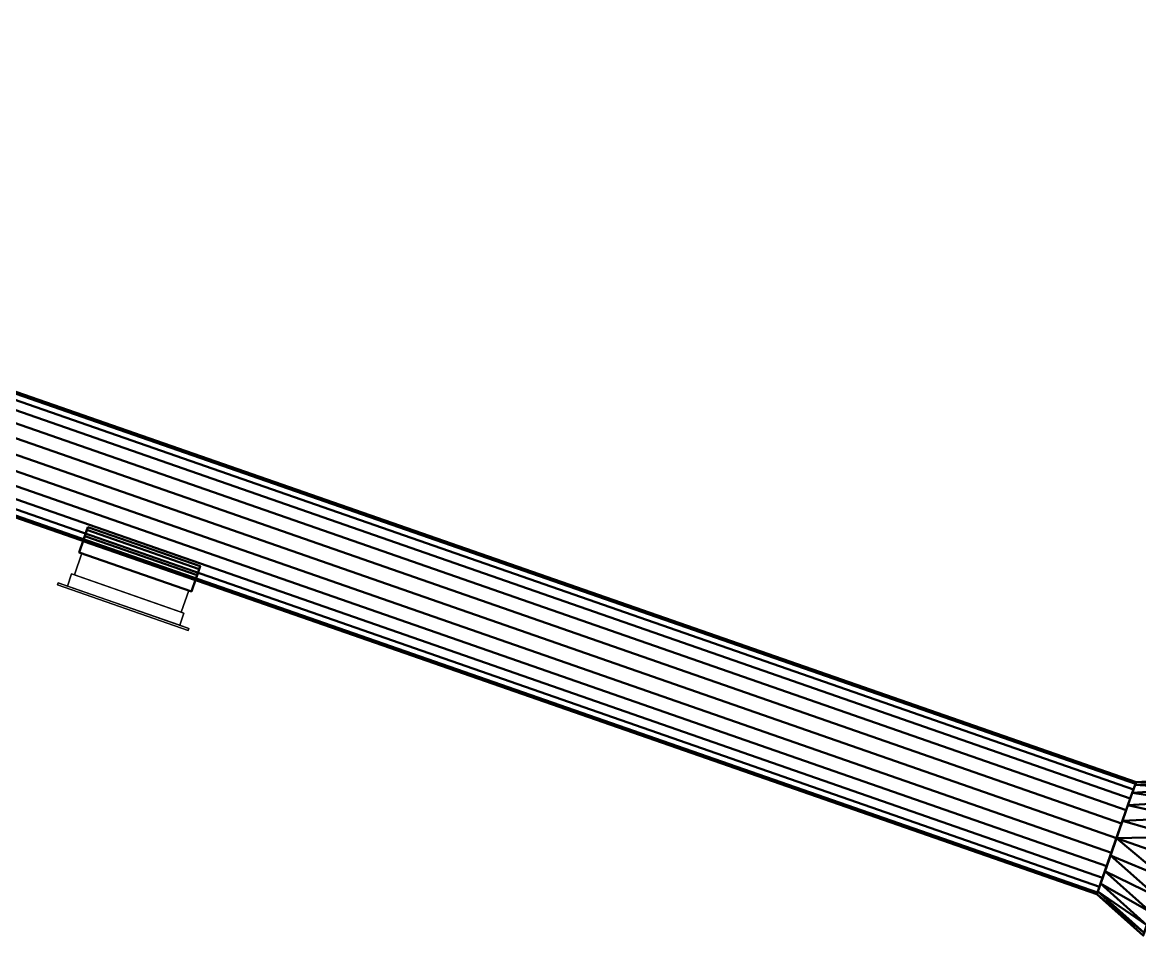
# Model space of a CAD drawing. Header units: inches. Extents: x -1654 to 1344, y -1538 to 36.
# Drawn here: x -1559.7 to -1465.8, y -609.9 to -533 of the extents above; entities that cross this region are included whole.
import ezdxf

# ---------------------------------------------------------------- set-up
doc = ezdxf.new("R2010")
doc.units = ezdxf.units.IN
doc.header["$MEASUREMENT"] = 0
doc.linetypes.add('Center', pattern=[1.25, 0.25, -0.1875, 0.625, -0.1875])
for name, color, linetype, lineweight in [('M-HVAC-CDFF', 3, 'Continuous', 30), ('M-HVAC-CDFF-SA', 3, 'Continuous', 30), ('M-HVAC-DUCT', 1, 'Center', 30), ('M-HVAC-DUCT-SA', 1, 'Continuous', 50)]:
    doc.layers.add(name, color=color, linetype=linetype, lineweight=lineweight)

# ---------------------------------------------------------------- blocks, each defined once
blk = doc.blocks.new('Round Transition - Angle - 45 Degree-838102-_3D_')
at = {"layer": 'M-HVAC-DUCT', "color": 8, "linetype": 'Continuous', "lineweight": 50}
mesh = blk.add_polyface(dxfattribs=at)
corners = [(0, -7), (0, -6.761, 1.812), (0, -6.062, 3.5), (0, -4.95, 4.95), (0, -3.5, 6.062), (0, -1.812, 6.761), (0, 0, 7), (0, 1.812, 6.761), (0, 3.5, 6.062), (0, 4.95, 4.95), (0, 6.062, 3.5), (0, 6.761, 1.812), (0, 7), (0, 6.761, -1.812), (0, 6.062, -3.5), (0, 4.95, -4.95), (0, 3.5, -6.062), (0, 1.812, -6.761), (0, 0, -7), (0, -1.812, -6.761), (0, -3.5, -6.062), (0, -4.95, -4.95), (0, -6.062, -3.5), (0, -6.761, -1.812)]
mesh.append_faces([[corners[k] for k in face] for face in [(4, 8, 1), (13, 19, 9, 12)]], dxfattribs={"vtx0": -1, "vtx1": -1, "vtx2": -1, "color": 8})
mesh.append_faces([[corners[k] for k in face] for face in [(19, 1, 8, 9)]], dxfattribs={"vtx0": -1, "vtx1": -1, "vtx3": -1, "color": 8})
mesh.append_faces([[corners[k] for k in face] for face in [(23, 0, 22), (18, 19, 17)]], dxfattribs={"vtx1": -1, "color": 8})
mesh.append_faces([[corners[k] for k in face] for face in [(0, 1, 19, 22)]], dxfattribs={"vtx1": -1, "vtx2": -1, "vtx3": -1, "color": 8})
mesh.append_faces([[corners[k] for k in face] for face in [(2, 3, 4, 1), (4, 5, 6), (20, 21, 22, 19)]], dxfattribs={"vtx2": -1, "color": 8})
mesh.append_faces([[corners[k] for k in face] for face in [(6, 7, 8, 4), (13, 14, 15, 19), (15, 16, 17, 19)]], dxfattribs={"vtx2": -1, "vtx3": -1, "color": 8})
mesh.append_faces([[corners[k] for k in face] for face in [(9, 10, 11, 12)]], dxfattribs={"vtx3": -1, "color": 8})
mesh = blk.add_polyface(dxfattribs=at)
corners = [(0, -7), (0, -6.761, -1.812), (0, -6.062, -3.5), (0, -4.95, -4.95), (0, -3.5, -6.062), (0, -1.812, -6.761), (0, 0, -7), (0, 1.812, -6.761), (0, 3.5, -6.062), (0, 4.95, -4.95), (0, 6.062, -3.5), (0, 6.761, -1.812), (0, 7), (4.828, 5), (4.828, 4.755, -1.545), (4.828, 4.045, -2.939), (4.828, 2.939, -4.045), (4.828, 1.545, -4.755), (4.828, 0, -5), (4.828, -1.545, -4.755), (4.828, -2.939, -4.045), (4.828, -4.045, -2.939), (4.828, -4.755, -1.545), (4.828, -5)]
mesh.append_faces([[corners[k] for k in face] for face in [(18, 7, 17), (22, 2, 21)]], dxfattribs={"vtx0": -1, "vtx1": -1, "color": 8})
mesh.append_faces([[corners[k] for k in face] for face in [(10, 14, 15), (11, 13, 14), (8, 16, 17), (14, 10, 11), (16, 8, 9), (17, 7, 8), (4, 19, 20), (5, 18, 19), (3, 20, 21), (1, 22, 23), (22, 1, 2), (18, 5, 6)]], dxfattribs={"vtx0": -1, "vtx2": -1, "color": 8})
mesh.append_faces([[corners[k] for k in face] for face in [(0, 1, 23)]], dxfattribs={"vtx1": -1, "color": 8})
mesh.append_faces([[corners[k] for k in face] for face in [(15, 16, 9), (6, 7, 18), (9, 10, 15), (4, 5, 19), (3, 4, 20), (2, 3, 21)]], dxfattribs={"vtx1": -1, "vtx2": -1, "color": 8})
mesh.append_faces([[corners[k] for k in face] for face in [(11, 12, 13)]], dxfattribs={"vtx2": -1, "color": 8})
mesh = blk.add_polyface(dxfattribs=at)
corners = [(0, 7), (0, 6.761, 1.812), (0, 6.062, 3.5), (0, 4.95, 4.95), (0, 3.5, 6.062), (0, 1.812, 6.761), (0, 0, 7), (0, -1.812, 6.761), (0, -3.5, 6.062), (0, -4.95, 4.95), (0, -6.062, 3.5), (0, -6.761, 1.812), (0, -7), (4.828, -5), (4.828, -4.755, 1.545), (4.828, -4.045, 2.939), (4.828, -2.939, 4.045), (4.828, -1.545, 4.755), (4.828, 0, 5), (4.828, 1.545, 4.755), (4.828, 2.939, 4.045), (4.828, 4.045, 2.939), (4.828, 4.755, 1.545), (4.828, 5)]
mesh.append_faces([[corners[k] for k in face] for face in [(18, 7, 17), (22, 2, 21)]], dxfattribs={"vtx0": -1, "vtx1": -1, "color": 8})
mesh.append_faces([[corners[k] for k in face] for face in [(10, 14, 15), (11, 13, 14), (8, 16, 17), (14, 10, 11), (16, 8, 9), (17, 7, 8), (4, 19, 20), (5, 18, 19), (3, 20, 21), (1, 22, 23), (22, 1, 2), (18, 5, 6)]], dxfattribs={"vtx0": -1, "vtx2": -1, "color": 8})
mesh.append_faces([[corners[k] for k in face] for face in [(0, 1, 23)]], dxfattribs={"vtx1": -1, "color": 8})
mesh.append_faces([[corners[k] for k in face] for face in [(15, 16, 9), (6, 7, 18), (9, 10, 15), (4, 5, 19), (3, 4, 20), (2, 3, 21)]], dxfattribs={"vtx1": -1, "vtx2": -1, "color": 8})
mesh.append_faces([[corners[k] for k in face] for face in [(11, 12, 13)]], dxfattribs={"vtx2": -1, "color": 8})
mesh = blk.add_polyface(dxfattribs=at)
corners = [(4.828, -5), (4.828, -4.755, -1.545), (4.828, -4.045, -2.939), (4.828, -2.939, -4.045), (4.828, -1.545, -4.755), (4.828, 0, -5), (4.828, 1.545, -4.755), (4.828, 2.939, -4.045), (4.828, 4.045, -2.939), (4.828, 4.755, -1.545), (4.828, 5), (4.828, 4.755, 1.545), (4.828, 4.045, 2.939), (4.828, 2.939, 4.045), (4.828, 1.545, 4.755), (4.828, 0, 5), (4.828, -1.545, 4.755), (4.828, -2.939, 4.045), (4.828, -4.045, 2.939), (4.828, -4.755, 1.545)]
mesh.append_faces([[corners[k] for k in face] for face in [(11, 9, 10), (1, 19, 0)]], dxfattribs={"vtx0": -1, "color": 8})
mesh.append_faces([[corners[k] for k in face] for face in [(7, 18, 4, 6)]], dxfattribs={"vtx0": -1, "vtx1": -1, "vtx2": -1, "color": 8})
mesh.append_faces([[corners[k] for k in face] for face in [(9, 13, 14), (4, 18, 19, 3)]], dxfattribs={"vtx0": -1, "vtx2": -1, "color": 8})
mesh.append_faces([[corners[k] for k in face] for face in [(9, 14, 15, 16), (19, 1, 2, 3)]], dxfattribs={"vtx0": -1, "vtx3": -1, "color": 8})
mesh.append_faces([[corners[k] for k in face] for face in [(5, 6, 4)]], dxfattribs={"vtx1": -1, "color": 8})
mesh.append_faces([[corners[k] for k in face] for face in [(12, 13, 9, 11)]], dxfattribs={"vtx1": -1, "vtx2": -1, "color": 8})
mesh.append_faces([[corners[k] for k in face] for face in [(16, 17, 18, 9), (7, 8, 9, 18)]], dxfattribs={"vtx2": -1, "vtx3": -1, "color": 8})
blk = doc.blocks.new('Supply Diffuser - Sidewall - 10 x 6-896393-_3D_')
at = {"layer": 'M-HVAC-CDFF'}
mesh = blk.add_polyface(dxfattribs=at)
corners = [(-4.75, 3, 2.75), (4.75, 3, 2.75), (4.75, 3, -2.75), (-4.75, 3, -2.75)]
mesh.append_faces([[corners[k] for k in face] for face in [(2, 3, 0, 1)]])
mesh = blk.add_polyface(dxfattribs=at)
corners = [(-4.75, 3, 2.75), (-4.75, 3, -2.75), (-4.75, 1.078125, -2.75), (-4.75, 1.078125, 2.75)]
mesh.append_faces([[corners[k] for k in face] for face in [(2, 3, 0, 1)]])
mesh = blk.add_polyface(dxfattribs=at)
corners = [(-4.75, 3, -2.75), (4.75, 3, -2.75), (4.75, 1.078125, -2.75), (-4.75, 1.078125, -2.75)]
mesh.append_faces([[corners[k] for k in face] for face in [(2, 3, 0, 1)]])
mesh = blk.add_polyface(dxfattribs=at)
corners = [(4.75, 3, 2.75), (-4.75, 3, 2.75), (-4.75, 1.078125, 2.75), (4.75, 1.078125, 2.75)]
mesh.append_faces([[corners[k] for k in face] for face in [(2, 3, 0, 1)]])
mesh = blk.add_polyface(dxfattribs=at)
corners = [(4.75, 3, -2.75), (4.75, 3, 2.75), (4.75, 1.078125, 2.75), (4.75, 1.078125, -2.75)]
mesh.append_faces([[corners[k] for k in face] for face in [(2, 3, 0, 1)]])
mesh = blk.add_polyface(dxfattribs=at)
corners = [(-5, 1.078125, 3), (5, 1.078125, 3), (5, 1.078125, -3), (-5, 1.078125, -3), (-4.75, 1.078125, 2.75), (-4.75, 1.078125, -2.75), (4.75, 1.078125, -2.75), (4.75, 1.078125, 2.75)]
mesh.append_faces([[corners[k] for k in face] for face in [(3, 5, 6, 2), (2, 6, 7, 1)]], dxfattribs={"vtx0": -1, "vtx2": -1})
mesh.append_faces([[corners[k] for k in face] for face in [(4, 5, 3, 0), (7, 4, 0, 1)]], dxfattribs={"vtx1": -1, "vtx3": -1})
mesh = blk.add_polyface(dxfattribs=at)
corners = [(-5, 1.078125, 3), (-5, 1.078125, -3), (-5, 0, -3), (-5, 0, 3)]
mesh.append_faces([[corners[k] for k in face] for face in [(2, 3, 0, 1)]])
mesh = blk.add_polyface(dxfattribs=at)
corners = [(-5, 1.078125, -3), (5, 1.078125, -3), (5, 0, -3), (-5, 0, -3)]
mesh.append_faces([[corners[k] for k in face] for face in [(2, 3, 0, 1)]])
mesh = blk.add_polyface(dxfattribs=at)
corners = [(5, 1.078125, 3), (-5, 1.078125, 3), (-5, 0, 3), (5, 0, 3)]
mesh.append_faces([[corners[k] for k in face] for face in [(2, 3, 0, 1)]])
mesh = blk.add_polyface(dxfattribs=at)
corners = [(5, 1.078125, -3), (5, 1.078125, 3), (5, 0, 3), (5, 0, -3)]
mesh.append_faces([[corners[k] for k in face] for face in [(2, 3, 0, 1)]])
mesh = blk.add_polyface(dxfattribs=at)
corners = [(5.8125, 0, 3.8125), (5.8125, 0, -3.8125), (-5.8125, 0, -3.8125), (-5.8125, 0, 3.8125), (-5, 0, 3), (-5, 0, -3), (5, 0, -3), (5, 0, 3)]
mesh.append_faces([[corners[k] for k in face] for face in [(3, 4, 5, 2), (2, 5, 6, 1)]], dxfattribs={"vtx0": -1, "vtx2": -1})
mesh.append_faces([[corners[k] for k in face] for face in [(7, 4, 3, 0), (6, 7, 0, 1)]], dxfattribs={"vtx1": -1, "vtx3": -1})
mesh = blk.add_polyface(dxfattribs=at)
corners = [(-5.8125, -0.1875, 3.8125), (5.8125, -0.1875, 3.8125), (5.8125, 0, 3.8125), (-5.8125, 0, 3.8125)]
mesh.append_faces([[corners[k] for k in face] for face in [(0, 1, 2, 3)]])
mesh = blk.add_polyface(dxfattribs=at)
corners = [(-5.8125, -0.1875, -3.8125), (-5.8125, -0.1875, 3.8125), (-5.8125, 0, 3.8125), (-5.8125, 0, -3.8125)]
mesh.append_faces([[corners[k] for k in face] for face in [(0, 1, 2, 3)]])
mesh = blk.add_polyface(dxfattribs=at)
corners = [(5.8125, -0.1875, -3.8125), (-5.8125, -0.1875, -3.8125), (-5.8125, 0, -3.8125), (5.8125, 0, -3.8125)]
mesh.append_faces([[corners[k] for k in face] for face in [(0, 1, 2, 3)]])
mesh = blk.add_polyface(dxfattribs=at)
corners = [(5.8125, -0.1875, 3.8125), (-5.8125, -0.1875, 3.8125), (-5.8125, -0.1875, -3.8125), (5.8125, -0.1875, -3.8125)]
mesh.append_faces([[corners[k] for k in face] for face in [(3, 0, 1, 2)]])
mesh = blk.add_polyface(dxfattribs=at)
corners = [(5.8125, -0.1875, 3.8125), (5.8125, -0.1875, -3.8125), (5.8125, 0, -3.8125), (5.8125, 0, 3.8125)]
mesh.append_faces([[corners[k] for k in face] for face in [(0, 1, 2, 3)]])
blk = doc.blocks.new('Rectangular Takeoff - Standard-896440-_3D_')
at = {"layer": 'M-HVAC-DUCT', "color": 8, "linetype": 'Continuous', "lineweight": 50}
mesh = blk.add_polyface(dxfattribs=at)
corners = [(-1.24, -5, 3), (-1.24, 5, 3), (-1.24, 5, -3), (-1.24, -5, -3)]
mesh.append_faces([[corners[k] for k in face] for face in [(2, 3, 0, 1)]], dxfattribs={"color": 8})
mesh = blk.add_polyface(dxfattribs=at)
corners = [(-1.24, 5, -3), (1, 5, -3), (1, -5, -3), (-1.24, -5, -3)]
mesh.append_faces([[corners[k] for k in face] for face in [(2, 3, 0, 1)]], dxfattribs={"color": 8})
mesh = blk.add_polyface(dxfattribs=at)
corners = [(-1.24, 5, 3), (1, 5, 3), (1, 5, -3), (-1.24, 5, -3)]
mesh.append_faces([[corners[k] for k in face] for face in [(2, 3, 0, 1)]], dxfattribs={"color": 8})
mesh = blk.add_polyface(dxfattribs=at)
corners = [(1, -5, 3), (1, 5, 3), (-1.24, 5, 3), (-1.24, -5, 3)]
mesh.append_faces([[corners[k] for k in face] for face in [(2, 3, 0, 1)]], dxfattribs={"color": 8})
mesh = blk.add_polyface(dxfattribs=at)
corners = [(1, -5, 3), (1, -5, -3), (1, 5, -3), (1, 5, 3)]
mesh.append_faces([[corners[k] for k in face] for face in [(3, 0, 1, 2)]], dxfattribs={"color": 8})
mesh = blk.add_polyface(dxfattribs=at)
corners = [(-1.24, -5, -3), (1, -5, -3), (1, -5, 3), (-1.24, -5, 3)]
mesh.append_faces([[corners[k] for k in face] for face in [(3, 0, 1, 2)]], dxfattribs={"color": 8})

msp = doc.modelspace()

# ---------------------------------------------------------------- linework, layer by layer
at = {"layer": 'M-HVAC-DUCT', "color": 5}
for p, q in [((-1467.717, -601.651, 1320), (-1651.077, -537.763, 1320)), ((-1467.717, -601.651, 1320), (-1651.077, -537.763, 1320)), ((-1463.157, -603.24, 1320), (-1467.717, -601.651, 1320))]:
    msp.add_line(p, q, dxfattribs=at)

# ---------------------------------------------------------------- block references
at = {"layer": 'M-HVAC-CDFF-SA', "rotation": 340.7901312840837}
msp.add_blockref('Supply Diffuser - Sidewall - 10 x 6-896393-_3D_', (-1551.203, -582.093, 1320), dxfattribs=at)
at = {"layer": 'M-HVAC-DUCT-SA', "color": 8, "extrusion": (0, 0, -1), "rotation": 289.2098687159167}
msp.add_blockref('Rectangular Takeoff - Standard-896440-_3D_', (1549.887, -578.315, -1320), dxfattribs=at)
at = {"layer": 'M-HVAC-DUCT-SA', "color": 8, "rotation": 160.7901312840835}
msp.add_blockref('Round Transition - Angle - 45 Degree-838102-_3D_', (-1463.157, -603.24, 1320), dxfattribs=at)

# ---------------------------------------------------------------- meshes
at = {"layer": 'M-HVAC-DUCT-SA', "color": 8}
mesh = msp.add_polyface(dxfattribs=at)
corners = [(-1467.717, -601.651, 1325), (-1467.291, -600.429, 1324.83), (-1466.894, -599.291, 1324.33), (-1466.553, -598.313, 1323.536), (-1466.292, -597.562, 1322.5), (-1466.128, -597.091, 1321.294), (-1466.072, -596.93, 1320), (-1649.432, -533.042, 1320), (-1649.488, -533.202, 1321.294), (-1649.652, -533.674, 1322.5), (-1649.913, -534.425, 1323.536), (-1650.254, -535.402, 1324.33), (-1650.651, -536.541, 1324.83), (-1651.077, -537.763, 1325)]
mesh.append_faces([[corners[k] for k in face] for face in [(8, 9, 4, 5), (3, 4, 9, 10), (11, 12, 1, 2), (2, 3, 10, 11)]], dxfattribs={"vtx1": -1, "vtx3": -1, "color": 8})
mesh.append_faces([[corners[k] for k in face] for face in [(6, 7, 8, 5)]], dxfattribs={"vtx2": -1, "color": 8})
mesh.append_faces([[corners[k] for k in face] for face in [(12, 13, 0, 1)]], dxfattribs={"vtx3": -1, "color": 8})
mesh = msp.add_polyface(dxfattribs=at)
corners = [(-1466.072, -596.93, 1320), (-1466.128, -597.091, 1318.706), (-1466.292, -597.562, 1317.5), (-1466.553, -598.313, 1316.464), (-1466.894, -599.291, 1315.67), (-1467.291, -600.429, 1315.17), (-1467.717, -601.651, 1315), (-1651.077, -537.763, 1315), (-1650.651, -536.541, 1315.17), (-1650.254, -535.402, 1315.67), (-1649.913, -534.425, 1316.464), (-1649.652, -533.674, 1317.5), (-1649.488, -533.202, 1318.706), (-1649.432, -533.042, 1320)]
mesh.append_faces([[corners[k] for k in face] for face in [(7, 8, 5, 6)]], dxfattribs={"vtx1": -1, "color": 8})
mesh.append_faces([[corners[k] for k in face] for face in [(8, 9, 4, 5), (3, 4, 9, 10), (11, 12, 1, 2), (2, 3, 10, 11)]], dxfattribs={"vtx1": -1, "vtx3": -1, "color": 8})
mesh.append_faces([[corners[k] for k in face] for face in [(12, 13, 0, 1)]], dxfattribs={"vtx3": -1, "color": 8})
mesh = msp.add_polyface(dxfattribs=at)
corners = [(-1469.362, -606.373, 1320), (-1469.306, -606.212, 1321.294), (-1469.141, -605.74, 1322.5), (-1468.88, -604.99, 1323.536), (-1468.539, -604.012, 1324.33), (-1468.143, -602.873, 1324.83), (-1467.717, -601.651, 1325), (-1651.077, -537.763, 1325), (-1651.503, -538.985, 1324.83), (-1651.899, -540.124, 1324.33), (-1652.24, -541.102, 1323.536), (-1652.502, -541.852, 1322.5), (-1652.666, -542.324, 1321.294), (-1652.722, -542.485, 1320)]
mesh.append_faces([[corners[k] for k in face] for face in [(7, 8, 5, 6)]], dxfattribs={"vtx1": -1, "color": 8})
mesh.append_faces([[corners[k] for k in face] for face in [(8, 9, 4, 5), (3, 4, 9, 10), (11, 12, 1, 2), (2, 3, 10, 11)]], dxfattribs={"vtx1": -1, "vtx3": -1, "color": 8})
mesh.append_faces([[corners[k] for k in face] for face in [(12, 13, 0, 1)]], dxfattribs={"vtx3": -1, "color": 8})
mesh = msp.add_polyface(dxfattribs=at)
corners = [(-1467.717, -601.651, 1315), (-1468.143, -602.873, 1315.17), (-1468.539, -604.012, 1315.67), (-1468.88, -604.99, 1316.464), (-1469.141, -605.74, 1317.5), (-1469.306, -606.212, 1318.706), (-1469.362, -606.373, 1320), (-1652.722, -542.485, 1320), (-1652.666, -542.324, 1318.706), (-1652.502, -541.852, 1317.5), (-1652.24, -541.102, 1316.464), (-1651.899, -540.124, 1315.67), (-1651.503, -538.985, 1315.17), (-1651.077, -537.763, 1315)]
mesh.append_faces([[corners[k] for k in face] for face in [(7, 8, 5, 6)]], dxfattribs={"vtx1": -1, "color": 8})
mesh.append_faces([[corners[k] for k in face] for face in [(8, 9, 4, 5), (3, 4, 9, 10), (11, 12, 1, 2), (2, 3, 10, 11)]], dxfattribs={"vtx1": -1, "vtx3": -1, "color": 8})
mesh.append_faces([[corners[k] for k in face] for face in [(12, 13, 0, 1)]], dxfattribs={"vtx3": -1, "color": 8})
mesh = msp.add_polyface(dxfattribs=at)
corners = [(-1554.201, -575.499, 1323), (-1554.201, -575.499, 1317), (-1554.28, -575.726, 1317), (-1554.46, -576.242, 1317.92), (-1554.571, -576.562, 1318.936), (-1554.609, -576.67, 1320), (-1554.571, -576.562, 1321.064), (-1554.46, -576.242, 1322.08), (-1554.28, -575.726, 1323)]
mesh.append_faces([[corners[k] for k in face] for face in [(4, 5, 1)]], dxfattribs={"vtx1": -1, "vtx2": -1, "color": 8})
mesh.append_faces([[corners[k] for k in face] for face in [(0, 1, 5, 6)]], dxfattribs={"vtx1": -1, "vtx3": -1, "color": 8})
mesh.append_faces([[corners[k] for k in face] for face in [(7, 8, 0, 6)]], dxfattribs={"vtx2": -1, "color": 8})
mesh.append_faces([[corners[k] for k in face] for face in [(1, 2, 3, 4)]], dxfattribs={"vtx3": -1, "color": 8})
mesh = msp.add_polyface(dxfattribs=at)
corners = [(-1554.609, -576.67, 1320), (-1545.166, -579.961, 1320), (-1545.128, -579.852, 1321.064), (-1545.017, -579.533, 1322.08), (-1544.837, -579.016, 1323), (-1554.28, -575.726, 1323), (-1554.46, -576.242, 1322.08), (-1554.571, -576.562, 1321.064)]
mesh.append_faces([[corners[k] for k in face] for face in [(5, 6, 3, 4)]], dxfattribs={"vtx1": -1, "color": 8})
mesh.append_faces([[corners[k] for k in face] for face in [(2, 3, 6, 7)]], dxfattribs={"vtx1": -1, "vtx3": -1, "color": 8})
mesh.append_faces([[corners[k] for k in face] for face in [(7, 0, 1, 2)]], dxfattribs={"vtx3": -1, "color": 8})
mesh = msp.add_polyface(dxfattribs=at)
corners = [(-1545.166, -579.961, 1320), (-1554.609, -576.67, 1320), (-1554.571, -576.562, 1318.936), (-1554.46, -576.242, 1317.92), (-1554.28, -575.726, 1317), (-1544.837, -579.016, 1317), (-1545.017, -579.533, 1317.92), (-1545.128, -579.852, 1318.936)]
mesh.append_faces([[corners[k] for k in face] for face in [(1, 2, 7, 0)]], dxfattribs={"vtx1": -1, "color": 8})
mesh.append_faces([[corners[k] for k in face] for face in [(6, 7, 2, 3)]], dxfattribs={"vtx1": -1, "vtx3": -1, "color": 8})
mesh.append_faces([[corners[k] for k in face] for face in [(3, 4, 5, 6)]], dxfattribs={"vtx3": -1, "color": 8})
mesh = msp.add_polyface(dxfattribs=at)
corners = [(-1544.758, -578.79, 1323), (-1554.201, -575.499, 1323), (-1554.28, -575.726, 1323), (-1544.837, -579.016, 1323)]
mesh.append_faces([[corners[k] for k in face] for face in [(3, 0, 1, 2)]], dxfattribs={"color": 8})
mesh = msp.add_polyface(dxfattribs=at)
corners = [(-1554.201, -575.499, 1317), (-1544.758, -578.79, 1317), (-1544.837, -579.016, 1317), (-1554.28, -575.726, 1317)]
mesh.append_faces([[corners[k] for k in face] for face in [(3, 0, 1, 2)]], dxfattribs={"color": 8})
mesh = msp.add_polyface(dxfattribs=at)
corners = [(-1544.758, -578.79, 1317), (-1554.201, -575.499, 1317), (-1554.201, -575.499, 1323), (-1544.758, -578.79, 1323)]
mesh.append_faces([[corners[k] for k in face] for face in [(2, 3, 0, 1)]], dxfattribs={"color": 8})
mesh = msp.add_polyface(dxfattribs=at)
corners = [(-1544.758, -578.79, 1317), (-1544.758, -578.79, 1323), (-1544.837, -579.016, 1323), (-1545.017, -579.533, 1322.08), (-1545.128, -579.852, 1321.064), (-1545.166, -579.961, 1320), (-1545.128, -579.852, 1318.936), (-1545.017, -579.533, 1317.92), (-1544.837, -579.016, 1317)]
mesh.append_faces([[corners[k] for k in face] for face in [(4, 5, 1)]], dxfattribs={"vtx1": -1, "vtx2": -1, "color": 8})
mesh.append_faces([[corners[k] for k in face] for face in [(0, 1, 5, 6)]], dxfattribs={"vtx1": -1, "vtx3": -1, "color": 8})
mesh.append_faces([[corners[k] for k in face] for face in [(7, 8, 0, 6)]], dxfattribs={"vtx2": -1, "color": 8})
mesh.append_faces([[corners[k] for k in face] for face in [(1, 2, 3, 4)]], dxfattribs={"vtx3": -1, "color": 8})
mesh = msp.add_polyface(dxfattribs=at)
corners = [(-1466.072, -596.93, 1320), (-1466.128, -597.091, 1321.294), (-1466.292, -597.562, 1322.5), (-1466.553, -598.313, 1323.536), (-1466.894, -599.291, 1324.33), (-1467.291, -600.429, 1324.83), (-1467.717, -601.651, 1325), (-1468.143, -602.873, 1324.83), (-1468.539, -604.012, 1324.33), (-1468.88, -604.99, 1323.536), (-1469.141, -605.74, 1322.5), (-1469.306, -606.212, 1321.294), (-1469.362, -606.373, 1320), (-1469.306, -606.212, 1318.706), (-1469.141, -605.74, 1317.5), (-1468.88, -604.99, 1316.464), (-1468.539, -604.012, 1315.67), (-1468.143, -602.873, 1315.17), (-1467.717, -601.651, 1315), (-1467.291, -600.429, 1315.17), (-1466.894, -599.291, 1315.67), (-1466.553, -598.313, 1316.464), (-1466.292, -597.562, 1317.5), (-1466.128, -597.091, 1318.706)]
mesh.append_faces([[corners[k] for k in face] for face in [(3, 0, 1, 2)]], dxfattribs={"vtx0": -1, "color": 8})
mesh.append_faces([[corners[k] for k in face] for face in [(8, 3, 7)]], dxfattribs={"vtx0": -1, "vtx1": -1, "color": 8})
mesh.append_faces([[corners[k] for k in face] for face in [(15, 3, 8, 11), (3, 15, 21, 0)]], dxfattribs={"vtx0": -1, "vtx1": -1, "vtx2": -1, "vtx3": -1, "color": 8})
mesh.append_faces([[corners[k] for k in face] for face in [(10, 11, 8, 9)]], dxfattribs={"vtx1": -1, "color": 8})
mesh.append_faces([[corners[k] for k in face] for face in [(11, 12, 15)]], dxfattribs={"vtx1": -1, "vtx2": -1, "color": 8})
mesh.append_faces([[corners[k] for k in face] for face in [(13, 14, 15, 12), (3, 4, 5), (17, 18, 19)]], dxfattribs={"vtx2": -1, "color": 8})
mesh.append_faces([[corners[k] for k in face] for face in [(15, 16, 17, 21), (5, 6, 7, 3), (19, 20, 21, 17)]], dxfattribs={"vtx2": -1, "vtx3": -1, "color": 8})
mesh.append_faces([[corners[k] for k in face] for face in [(21, 22, 23, 0)]], dxfattribs={"vtx3": -1, "color": 8})

doc.saveas('drawing.dxf')
